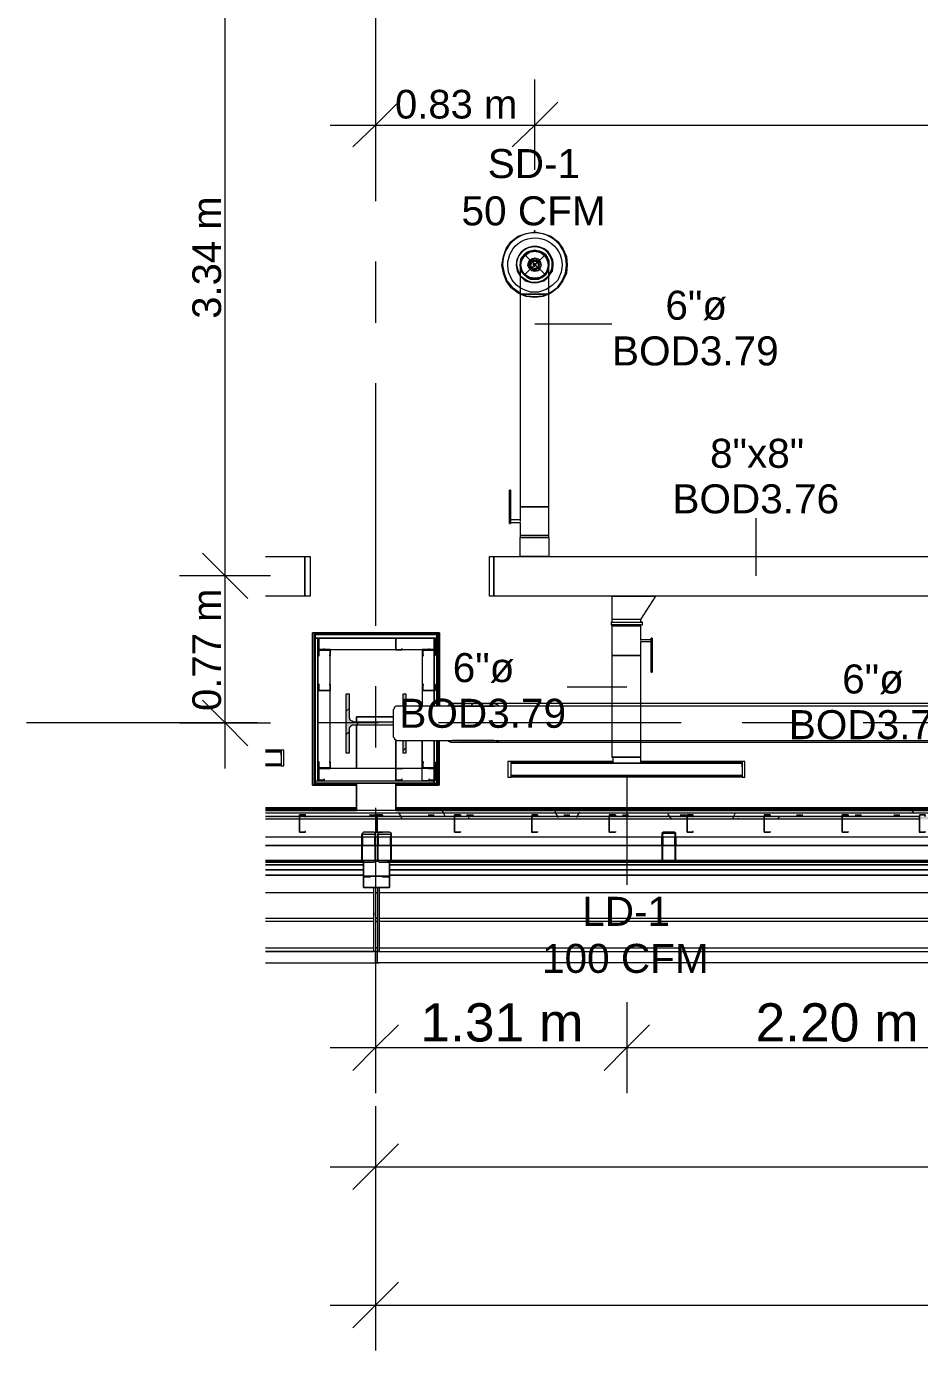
# Model space of a CAD drawing. Header units: metres. Extents: x -2 to 237, y -8 to 52.
# Drawn here: x 5.78 to 10.45, y 7.36 to 14.29 of the extents above; entities that cross this region are included whole.
import ezdxf

# ---------------------------------------------------------------- set-up
doc = ezdxf.new("R2010")
doc.units = ezdxf.units.M
doc.layers.add('HVAC - Ductos', color=5, linetype='Continuous', lineweight=0)
doc.layers.add('PDF3_Text', color=7, linetype='Continuous', lineweight=0)
doc.layers.add('PDF3_Geometry', color=7, linetype='Continuous', lineweight=0, true_color=0xaaaaaa)
doc.layers.add('PDF3_Solid Fills', color=7, linetype='Continuous', lineweight=0, true_color=0xffffff)
doc.styles.add('PDF Helvetica', font='')
doc.styles.get('PDF Helvetica').set_extended_font_data('Helvetica')

msp = doc.modelspace()

# ---------------------------------------------------------------- hatches: boundary and pattern name
at = {"layer": 'PDF3_Solid Fills', "lineweight": 0, "transparency": 33554559}
h = msp.add_hatch(color=256, dxfattribs=at)
h.paths.add_polyline_path([(7.746, 10.5518), (7.746, 10.4876), (7.7644, 10.4876), (7.7644, 10.5518)])
h.paths.add_polyline_path([(7.4664, 10.6709), (7.4664, 10.7947), (7.4481, 10.7947), (7.4481, 10.4876), (7.4664, 10.4876), (7.4664, 10.6206), (7.471, 10.6297), (7.4756, 10.6343), (7.4894, 10.6388), (7.6957, 10.6388), (7.6957, 10.648), (7.4894, 10.6526), (7.4802, 10.6572), (7.471, 10.6572), (7.471, 10.6709)])
h.paths.add_polyline_path([(7.7644, 10.7306), (7.7644, 10.7947), (7.746, 10.7947), (7.746, 10.7306)])
h = msp.add_hatch(color=256, dxfattribs=at)
h.paths.add_polyline_path([(7.989, 10.5518), (8.0027, 10.5472), (8.2273, 10.5426), (8.2273, 10.5472), (8.2411, 10.5518)])
h.paths.add_polyline_path([(8.2502, 10.7352), (8.2411, 10.7443), (7.989, 10.7443), (7.9844, 10.7352), (8.2502, 10.7306)])
h = msp.add_hatch(color=256, dxfattribs=at)
h.paths.add_polyline_path([(7.6086, 10.1393), (7.6086, 10.153), (7.0265, 10.153), (7.0265, 10.1393)])
h.paths.add_polyline_path([(57.9571, 10.153), (57.9571, 10.1393), (58.6858, 10.1393), (58.6858, 10.153)])
h.paths.add_polyline_path([(57.1457, 10.153), (57.1457, 10.1393), (57.9525, 10.1393), (57.9525, 10.153)])
h.paths.add_polyline_path([(55.1153, 10.153), (55.1153, 10.1393), (57.1412, 10.1393), (57.1412, 10.153)])
h.paths.add_polyline_path([(53.0849, 10.153), (53.0849, 10.1393), (55.1107, 10.1393), (55.1107, 10.153)])
h.paths.add_polyline_path([(52.2736, 10.153), (52.2736, 10.1393), (53.0803, 10.1393), (53.0803, 10.153)])
h.paths.add_polyline_path([(50.2432, 10.153), (50.2432, 10.1393), (52.2691, 10.1393), (52.2691, 10.153)])
h.paths.add_polyline_path([(47.4015, 10.153), (47.4015, 10.1393), (50.2386, 10.1393), (50.2386, 10.153)])
h.paths.add_polyline_path([(45.3711, 10.153), (45.3711, 10.1393), (47.3969, 10.1393), (47.3969, 10.153)])
h.paths.add_polyline_path([(42.5294, 10.153), (42.5294, 10.1393), (45.3665, 10.1393), (45.3665, 10.153)])
h.paths.add_polyline_path([(40.4989, 10.153), (40.4989, 10.1393), (42.5248, 10.1393), (42.5248, 10.153)])
h.paths.add_polyline_path([(39.6877, 10.153), (39.6877, 10.1393), (40.4943, 10.1393), (40.4943, 10.153)])
h.paths.add_polyline_path([(37.6572, 10.153), (37.6572, 10.1393), (39.6831, 10.1393), (39.6831, 10.153)])
h.paths.add_polyline_path([(35.6268, 10.153), (35.6268, 10.1393), (37.6527, 10.1393), (37.6527, 10.153)])
h.paths.add_polyline_path([(34.8155, 10.153), (34.8155, 10.1393), (35.6222, 10.1393), (35.6222, 10.153)])
h.paths.add_polyline_path([(32.7851, 10.153), (32.7851, 10.1393), (34.8109, 10.1393), (34.8109, 10.153)])
h.paths.add_polyline_path([(30.7546, 10.153), (30.7546, 10.1393), (32.7805, 10.1393), (32.7805, 10.153)])
h.paths.add_polyline_path([(29.9434, 10.153), (29.9434, 10.1393), (30.75, 10.1393), (30.75, 10.153)])
h.paths.add_polyline_path([(27.913, 10.153), (27.913, 10.1393), (29.9388, 10.1393), (29.9388, 10.153)])
h.paths.add_polyline_path([(25.0712, 10.153), (25.0712, 10.1393), (27.9084, 10.1393), (27.9084, 10.153)])
h.paths.add_polyline_path([(23.0408, 10.153), (23.0408, 10.1393), (25.0666, 10.1393), (25.0666, 10.153)])
h.paths.add_polyline_path([(20.1991, 10.153), (20.1991, 10.1393), (23.0362, 10.1393), (23.0362, 10.153)])
h.paths.add_polyline_path([(18.1687, 10.153), (18.1687, 10.1393), (20.1945, 10.1393), (20.1945, 10.153)])
h.paths.add_polyline_path([(17.3574, 10.153), (17.3574, 10.1393), (18.1641, 10.1393), (18.1641, 10.153)])
h.paths.add_polyline_path([(15.327, 10.153), (15.327, 10.1393), (17.3528, 10.1393), (17.3528, 10.153)])
h.paths.add_polyline_path([(13.2966, 10.153), (13.2966, 10.1393), (15.3224, 10.1393), (15.3224, 10.153)])
h.paths.add_polyline_path([(12.4853, 10.153), (12.4853, 10.1393), (13.292, 10.1393), (13.292, 10.153)])
h.paths.add_polyline_path([(10.4548, 10.153), (10.4548, 10.1393), (12.4807, 10.1393), (12.4807, 10.153)])
h.paths.add_polyline_path([(8.4244, 10.153), (8.4244, 10.1393), (10.4502, 10.1393), (10.4502, 10.153)])
h.paths.add_polyline_path([(7.6131, 10.153), (7.6131, 10.1393), (8.4198, 10.1393), (8.4198, 10.153)])
h = msp.add_hatch(color=256, dxfattribs=at)
h.paths.add_polyline_path([(7.5352, 10.0614), (7.5306, 10.0614), (7.5306, 9.9284)])
h.paths.add_polyline_path([(7.5398, 9.9193), (7.5943, 9.9147), (7.5948, 9.9147), (7.5948, 9.9193), (7.6039, 9.9193), (7.6039, 10.0706), (7.5352, 10.0706), (7.5352, 10.0614), (7.5994, 10.0614), (7.5994, 9.9238), (7.5352, 9.9238)])
msp.add_hatch(color=256, dxfattribs=at).paths.add_polyline_path([(7.6131, 9.9284), (7.6177, 9.933), (7.6223, 10.0614), (7.6819, 10.0614), (7.6819, 9.9238), (7.6223, 9.9284), (7.6177, 9.9284), (7.6177, 9.9193), (7.6223, 9.9193), (7.6768, 9.9147), (7.6773, 9.9147), (7.6773, 9.9193), (7.6865, 9.9193), (7.6865, 10.0706), (7.6177, 10.0706), (7.6131, 10.0614)])
h = msp.add_hatch(color=256, dxfattribs=at)
h.paths.add_polyline_path([(9.1073, 10.066), (9.1669, 10.0706), (9.1027, 10.0706), (9.1027, 9.9193), (9.1119, 9.9238), (9.1073, 9.9238)])
h.paths.add_polyline_path([(9.1119, 9.9193), (9.1664, 9.9147), (9.1669, 9.9147), (9.1669, 9.9193)])
h.paths.add_polyline_path([(9.1715, 9.9193), (9.1761, 10.0691), (9.1761, 10.0706), (9.1715, 10.0706)])

# ---------------------------------------------------------------- linework, layer by layer
at = {"layer": 'HVAC - Ductos', "lineweight": 0}
for points in [[(6.8156, 10.4051), (6.8156, 11.4134), (6.8156, 14.7502), (6.8156, 18.2289), (6.8156, 25.5898), (6.8156, 26.3553), (6.8156, 29.417), (6.8156, 33.6429), (6.8156, 34.9721), (6.8156, 39.8809), (6.8156, 42.938), (6.8156, 46.7926), (6.8156, 47.6818)], [(7.604, 14.0122), (7.604, 13.7739), (7.604, 13.5401)], [(8.4382, 13.5401), (8.4382, 13.7739), (8.4382, 14.0122)], [(7.7231, 13.8931), (7.604, 13.7739), (7.4848, 13.6593)], [(8.5573, 13.8931), (8.4382, 13.7739), (8.319, 13.6593)], [(7.3656, 13.7739), (8.4382, 13.7739), (13.2644, 13.7739), (17.6599, 13.7739)], [(8.3602, 13.0405), (8.3602, 13.036), (8.3602, 13.0176), (8.3602, 12.9901), (8.3602, 12.9489), (8.3602, 12.9076), (8.3602, 12.8893), (8.3511, 12.8939), (8.3144, 12.9214), (8.2868, 12.9581), (8.2732, 12.9993), (8.264, 13.0405), (8.2732, 13.0864), (8.2868, 13.1276), (8.3144, 13.1643), (8.3511, 13.1918), (8.3923, 13.2056), (8.4382, 13.2147), (8.4794, 13.2056), (8.5207, 13.1918), (8.5573, 13.1643), (8.5848, 13.1276), (8.6032, 13.0864), (8.6077, 13.0405), (8.6032, 12.9993), (8.5848, 12.9581), (8.5573, 12.9214), (8.5207, 12.8939), (8.5115, 12.8893), (8.5115, 12.9352), (8.5115, 12.9718), (8.5115, 13.0039), (8.5115, 13.0314), (8.5115, 13.0405)], [(8.4382, 13.2147), (8.4382, 13.2239)], [(8.4702, 12.9718), (8.4656, 12.9718), (8.461, 12.9718), (8.4382, 12.9672), (8.4564, 12.9672), (8.4748, 12.9764), (8.4932, 12.9901), (8.5023, 13.0039), (8.5115, 13.0222), (8.5115, 13.036), (8.5115, 13.0405), (8.5115, 13.0635), (8.5023, 13.0818), (8.4932, 13.0956), (8.4748, 13.1093), (8.4564, 13.1139), (8.4382, 13.1185), (8.4152, 13.1139), (8.3969, 13.1093), (8.3832, 13.0956), (8.3694, 13.0818), (8.3648, 13.0635), (8.3602, 13.0405), (8.3648, 13.0726), (8.3832, 13.0956), (8.3694, 13.0726), (8.3832, 13.0956), (8.406, 13.1093), (8.4106, 13.1139), (8.4382, 13.1185), (8.461, 13.1139), (8.4656, 13.1139)], [(8.3694, 13.0726), (8.3648, 13.0726), (8.3648, 13.0681), (8.3648, 13.0726), (8.3694, 13.0726), (8.3694, 13.0818), (8.3832, 13.0956), (8.3969, 13.1093), (8.406, 13.1093), (8.406, 13.1139), (8.4106, 13.1139), (8.4152, 13.1139), (8.4382, 13.1185), (8.4564, 13.1139), (8.461, 13.1139)], [(8.406, 13.1048), (8.3832, 13.0956), (8.406, 13.1139), (8.4382, 13.1185), (8.4656, 13.1139), (8.4932, 13.0956), (8.5069, 13.0726), (8.5069, 13.0681), (8.5115, 13.0405), (8.5069, 13.0176), (8.5069, 13.0131), (8.5069, 13.0085)], [(8.406, 13.1093), (8.406, 13.1139), (8.4106, 13.1139)], [(8.4106, 13.1093), (8.4382, 13.1139), (8.461, 13.1093)], [(8.461, 13.1139), (8.4702, 13.1093), (8.4886, 13.0956), (8.5023, 13.0726)], [(8.4702, 13.1093), (8.4656, 13.1139), (8.4702, 13.1093), (8.4748, 13.1093), (8.4932, 13.0956), (8.5023, 13.0818), (8.5069, 13.0726), (8.5069, 13.0681), (8.5115, 13.0635), (8.5115, 13.0405), (8.5115, 13.036)], [(8.4702, 13.1093), (8.4886, 13.0956)], [(8.3694, 13.0726), (8.3648, 13.0681), (8.3602, 13.0405), (8.3602, 13.036), (8.3648, 13.0222), (8.3694, 13.0039), (8.3832, 12.9901), (8.3969, 12.9764), (8.4152, 12.9672), (8.4382, 12.9672), (8.4106, 12.9718), (8.406, 12.9718), (8.3832, 12.9901), (8.406, 12.9718)], [(8.3648, 13.0681), (8.3648, 13.0635), (8.3602, 13.0405), (8.3602, 13.036)], [(8.3694, 13.0176), (8.3648, 13.0405), (8.3694, 13.0681)], [(8.5069, 13.0681), (8.5115, 13.0405), (8.5069, 13.0726), (8.4932, 13.0956)], [(8.5069, 13.0726), (8.5069, 13.0681)], [(8.5115, 13.0405), (8.5069, 13.0131), (8.5115, 13.0405)], [(8.3694, 13.0085), (8.3648, 13.0131), (8.3648, 13.0176)], [(8.406, 12.9764), (8.3832, 12.9901), (8.3694, 13.0131)], [(8.5023, 13.0131), (8.4886, 12.9901), (8.4702, 12.9764)], [(8.5115, 12.9214), (8.4977, 12.9122), (8.4564, 12.8985), (8.4152, 12.8985), (8.3786, 12.9122), (8.3602, 12.9214)], [(8.3098, 11.8535), (8.3098, 11.6976), (8.3098, 11.693), (8.3098, 11.6885), (8.3098, 11.693), (8.3098, 11.6976), (8.3098, 11.693), (8.3602, 11.693), (8.3602, 11.6243), (8.3602, 11.6151), (8.3648, 11.6151), (8.3694, 11.6151), (8.3832, 11.6151), (8.3969, 11.6151), (8.4152, 11.6151), (8.4382, 11.6151), (8.4564, 11.6151), (8.4748, 11.6151), (8.4932, 11.6151), (8.5023, 11.6151), (8.5115, 11.6151), (8.5115, 11.5143), (8.5023, 11.5143), (8.4932, 11.5143), (8.4748, 11.5143), (8.4564, 11.5143), (8.4382, 11.5143), (8.4152, 11.5143), (8.3969, 11.5143), (8.3832, 11.5143), (8.3694, 11.5143), (8.3648, 11.5143), (8.3602, 11.5143), (8.3602, 11.6151), (8.3648, 11.6151), (8.3694, 11.6151), (8.3832, 11.6151), (8.3969, 11.6151), (8.4152, 11.6151), (8.4382, 11.6151), (8.4564, 11.6151), (8.4748, 11.6151), (8.4932, 11.6151), (8.5023, 11.6151), (8.5115, 11.6151), (8.5115, 11.6243), (8.5115, 11.7755), (8.5023, 11.7755), (8.4932, 11.7755), (8.4748, 11.7755), (8.4564, 11.7755), (8.4382, 11.7755), (8.4152, 11.7755), (8.3969, 11.7755), (8.3832, 11.7755), (8.3694, 11.7755), (8.3648, 11.7755), (8.3602, 11.7755), (8.3648, 11.7755), (8.3694, 11.7755), (8.3832, 11.7755), (8.3969, 11.7755), (8.4152, 11.7755), (8.4382, 11.7755), (8.4564, 11.7755), (8.4748, 11.7755), (8.4932, 11.7755), (8.5023, 11.7755), (8.5115, 11.7755), (8.5115, 12.8893), (8.5023, 12.8893), (8.4932, 12.8893), (8.4748, 12.8893), (8.4564, 12.8893), (8.4382, 12.8893), (8.4152, 12.8893), (8.3969, 12.8893), (8.3832, 12.8893), (8.3694, 12.8893), (8.3648, 12.8893), (8.3602, 12.8893), (8.3602, 11.7755), (8.3602, 11.7068), (8.3098, 11.7068)], [(8.3602, 12.8939), (8.3923, 12.8801), (8.4382, 12.8755), (8.4794, 12.8801), (8.5115, 12.8939)], [(8.5115, 12.8893), (8.4794, 12.8755), (8.4382, 12.8709), (8.3923, 12.8755), (8.3602, 12.8893)], [(8.3602, 12.8893), (8.3648, 12.8893), (8.3694, 12.8893), (8.3832, 12.8893), (8.3969, 12.8893), (8.4152, 12.8893), (8.4382, 12.8893), (8.4564, 12.8893), (8.4748, 12.8893), (8.4932, 12.8893), (8.5023, 12.8893), (8.5115, 12.8893)], [(8.4382, 12.7335), (8.8414, 12.7335)], [(8.3098, 11.8626), (8.3052, 11.8626)], [(8.3052, 11.6976), (8.3052, 11.693), (8.3052, 11.6885), (8.3052, 11.693), (8.3052, 11.6976), (8.3052, 11.8535)], [(8.3052, 11.6885), (8.3098, 11.6885)], [(8.3602, 11.7068), (8.3602, 11.7022), (8.3602, 11.6976)], [(9.5978, 11.4134), (9.5978, 11.716)], [(6.6965, 11.5326), (6.8156, 11.4134), (6.9348, 11.2943)], [(7.0265, 11.5143), (7.2327, 11.5143), (7.2327, 11.308), (7.0265, 11.308)], [(7.054, 11.4134), (6.8156, 11.4134), (6.5773, 11.4134)], [(8.9927, 11.1843), (9.0707, 11.308), (9.0661, 11.308), (9.0477, 11.308), (9.0248, 11.308), (8.9927, 11.308), (8.9194, 11.308), (8.8873, 11.308), (8.8644, 11.308), (8.846, 11.308), (8.8414, 11.308), (8.8414, 11.1843)], [(8.8414, 11.308), (8.846, 11.308), (8.8644, 11.308), (8.8873, 11.308), (8.9194, 11.308), (8.9927, 11.308), (9.0248, 11.308), (9.0477, 11.308), (9.0661, 11.308), (9.0707, 11.308)], [(8.8414, 11.1706), (8.8369, 11.1706), (8.846, 11.1706), (8.8598, 11.1706), (8.8782, 11.1706), (8.8965, 11.1706), (8.9194, 11.1706), (8.9377, 11.1706), (8.9606, 11.1706), (8.979, 11.1706), (8.9882, 11.1706), (8.9973, 11.1706), (9.0019, 11.1706), (8.9973, 11.1706), (8.9927, 11.1706), (8.9927, 11.1843), (8.9836, 11.1843), (8.9744, 11.1843), (8.956, 11.1843), (8.9377, 11.1843), (8.9194, 11.1843), (8.9011, 11.1843), (8.8827, 11.1843), (8.8644, 11.1843), (8.8506, 11.1843), (8.846, 11.1843), (8.8414, 11.1843), (8.8414, 11.1706), (8.846, 11.1706), (8.8506, 11.1706)], [(8.8369, 11.1706), (8.8369, 11.1568)], [(9.0477, 11.0743), (9.0477, 11.0789), (8.9927, 11.0789), (8.9927, 11.1522), (8.9836, 11.1522), (8.9744, 11.1522), (8.956, 11.1522), (8.9377, 11.1522), (8.9194, 11.1522), (8.9011, 11.1522), (8.8827, 11.1522), (8.8644, 11.1522), (8.8506, 11.1522), (8.846, 11.1522), (8.8414, 11.1522), (8.846, 11.1522), (8.8414, 11.1522), (8.846, 11.1522), (8.8506, 11.1522), (8.8644, 11.1522), (8.8827, 11.1522), (8.9011, 11.1522), (8.9194, 11.1522), (8.9377, 11.1522), (8.956, 11.1522), (8.9744, 11.1522), (8.9836, 11.1522), (8.9927, 11.1522), (8.9927, 11.1568), (8.9836, 11.1568), (8.9744, 11.1568), (8.956, 11.1568), (8.9377, 11.1568), (8.9194, 11.1568), (8.9011, 11.1568), (8.8827, 11.1568), (8.8644, 11.1568), (8.8506, 11.1568), (8.846, 11.1568), (8.8414, 11.1568), (8.846, 11.1568), (8.8369, 11.1568), (8.846, 11.1568), (8.8598, 11.1568), (8.8782, 11.1568), (8.8965, 11.1568), (8.9194, 11.1568), (8.9377, 11.1568), (8.9606, 11.1568), (8.979, 11.1568), (8.9882, 11.1568), (8.9973, 11.1568), (9.0019, 11.1568), (9.0019, 11.1706)], [(8.8598, 11.1706), (8.8644, 11.1706)], [(8.8782, 11.1706), (8.8827, 11.1706), (8.9011, 11.1706), (8.9194, 11.1706), (8.9377, 11.1706), (8.956, 11.1706), (8.9606, 11.1706)], [(8.8919, 11.1843), (8.8873, 11.1843)], [(8.9515, 11.1843), (8.9469, 11.1843), (8.9423, 11.1843)], [(8.9744, 11.1706), (8.979, 11.1706)], [(8.9836, 11.1706), (8.9882, 11.1706)], [(8.8414, 11.1568), (8.8414, 11.1522), (8.8414, 10.9964), (8.846, 10.9964), (8.8506, 10.9964), (8.8644, 10.9964), (8.8827, 10.9964), (8.9011, 10.9964), (8.9194, 10.9964), (8.9377, 10.9964), (8.956, 10.9964), (8.9744, 10.9964), (8.9836, 10.9964), (8.9927, 10.9964), (8.9927, 11.0697), (9.0477, 11.0697)], [(8.9927, 11.1568), (8.9973, 11.1568), (9.0019, 11.1568)], [(8.9927, 11.0743), (8.9927, 11.0789)], [(9.0523, 11.088), (9.0477, 11.088)], [(9.0477, 10.923), (9.0477, 11.0743), (9.0477, 11.0789), (9.0477, 11.0834), (9.0477, 11.088), (9.0477, 11.0834), (9.0477, 11.0789)], [(9.0523, 11.0743), (9.0523, 11.0789), (9.0523, 11.0834), (9.0523, 11.088), (9.0523, 11.0834), (9.0523, 11.0789), (9.0523, 11.0743), (9.0523, 10.923)], [(9.0477, 10.9093), (9.0523, 10.9093)], [(8.9194, 10.8314), (8.6077, 10.8314)], [(6.6965, 10.7626), (6.8156, 10.6434), (6.9348, 10.5243)], [(6.5773, 10.6434), (6.8156, 10.6434), (7.054, 10.6434)], [(7.109, 10.4738), (7.109, 10.4784), (7.109, 10.483), (7.109, 10.5014), (7.109, 10.4968), (7.0265, 10.4968)], [(7.109, 10.5014), (7.0265, 10.5014)], [(7.0265, 10.4922), (7.109, 10.4922), (7.0265, 10.4922), (7.109, 10.4922), (7.109, 10.428), (7.0265, 10.428)], [(7.109, 10.4876), (7.109, 10.483), (7.109, 10.4784)], [(7.109, 10.451), (7.109, 10.4418), (7.109, 10.4234), (7.109, 10.4188), (7.0265, 10.4188)], [(7.0265, 10.4234), (7.109, 10.4234)], [(7.109, 10.4464), (7.109, 10.4418), (7.109, 10.4372)], [(8.3144, 10.4143), (8.3144, 10.4188), (8.3144, 10.4234), (8.3144, 10.4418), (8.3144, 10.4372), (8.846, 10.4372)], [(8.846, 10.4418), (8.3144, 10.4418)], [(8.3144, 10.4188), (8.3144, 10.4234), (8.3144, 10.428)], [(9.5244, 10.4143), (9.5244, 10.4188), (9.5244, 10.4234), (9.5244, 10.4418), (9.5244, 10.4372), (8.9927, 10.4372)], [(9.5244, 10.4418), (8.9927, 10.4418)], [(9.5244, 10.428), (9.5244, 10.4234), (9.5244, 10.4188)], [(9.5244, 10.3914), (9.5244, 10.3822), (9.5244, 10.3638), (9.5244, 10.3593), (8.3144, 10.3593), (8.3144, 10.3638), (8.3144, 10.3822), (8.3144, 10.3914)], [(8.3144, 10.3776), (8.3144, 10.3822), (8.3144, 10.3868)], [(8.3144, 10.3638), (9.5244, 10.3638)], [(8.9194, 10.3593), (8.9194, 9.7956)], [(9.5244, 10.3868), (9.5244, 10.3822), (9.5244, 10.3776)]]:
    msp.add_lwpolyline(points, dxfattribs=at)
for points in [[(8.5115, 12.8939), (8.5207, 12.8985), (8.5573, 12.926), (8.5802, 12.9581), (8.5986, 12.9993), (8.6032, 13.0405, 1.014217), (8.2686, 13.0405), (8.2777, 12.9993), (8.2914, 12.9581), (8.319, 12.926), (8.3556, 12.8985), (8.3602, 12.8939)], [(8.3602, 12.9214), (8.3419, 12.9352), (8.319, 12.9626), (8.3006, 13.0039), (8.296, 13.0405, -1.008586), (8.5802, 13.0405), (8.5756, 13.0039), (8.5573, 12.9626), (8.5298, 12.9352), (8.5115, 12.9214)]]:
    msp.add_lwpolyline(points, format="xyb", dxfattribs=at)
msp.add_lwpolyline([(8.5115, 12.9856), (8.5298, 13.0085), (8.5344, 13.0405, 1.019058), (8.3419, 13.0405), (8.3511, 13.0085), (8.3602, 12.9901, -1.404426), (8.5298, 13.0405), (8.5252, 13.0085), (8.5115, 12.9901, 1.404429), (8.3419, 13.0405, -1.4201)], format="xyb", close=True, dxfattribs=at)
for points in [[(8.4656, 13.1093), (8.4886, 13.091), (8.5023, 13.0681), (8.5069, 13.0405), (8.5023, 13.0131), (8.4886, 12.9901), (8.4656, 12.9764), (8.4382, 12.9718), (8.4106, 12.9764), (8.3877, 12.9901), (8.3694, 13.0131), (8.3648, 13.0405), (8.3694, 13.0681), (8.3877, 13.091), (8.4106, 13.1093), (8.4382, 13.1139)], [(8.5069, 13.0222), (8.5023, 13.0039), (8.4886, 12.9901), (8.4748, 12.9764), (8.4564, 12.9718), (8.4382, 12.9672), (8.4198, 12.9718), (8.4015, 12.9764), (8.3832, 12.9901), (8.374, 13.0039), (8.3648, 13.0222), (8.3648, 13.0405), (8.3648, 13.0589), (8.374, 13.0772), (8.3832, 13.0956), (8.4015, 13.1048), (8.4198, 13.1139), (8.4382, 13.1139), (8.4564, 13.1139), (8.4748, 13.1048), (8.4886, 13.0956), (8.5023, 13.0772), (8.5069, 13.0589), (8.5115, 13.0405)], [(8.3419, 13.0405), (8.3465, 13.0085), (8.3602, 12.9856), (8.3465, 13.0085)], [(8.3648, 13.0131), (8.3832, 12.9901), (8.3648, 13.0131), (8.3602, 13.0405)], [(8.406, 13.0589), (8.4015, 13.0405), (8.406, 13.0589), (8.4198, 13.0726), (8.4382, 13.0772), (8.4564, 13.0726), (8.4656, 13.0589), (8.4702, 13.0405), (8.4656, 13.0589), (8.4564, 13.0726), (8.4382, 13.0772), (8.4198, 13.0726)], [(8.4656, 13.0268), (8.4702, 13.0405), (8.4656, 13.0268), (8.4564, 13.0131), (8.4382, 13.0085), (8.4198, 13.0131), (8.406, 13.0268), (8.4015, 13.0405), (8.406, 13.0268), (8.4198, 13.0131), (8.4382, 13.0085), (8.4564, 13.0131)], [(8.429, 13.0635), (8.4152, 13.0589), (8.4106, 13.0405), (8.4152, 13.0589), (8.429, 13.0681), (8.4473, 13.0681), (8.4564, 13.0589), (8.461, 13.0405), (8.4564, 13.0589), (8.4427, 13.0635)], [(8.4427, 13.0176), (8.4564, 13.0268), (8.461, 13.0405), (8.4564, 13.0268), (8.4473, 13.0176), (8.429, 13.0176), (8.4152, 13.0268), (8.4106, 13.0405), (8.4152, 13.0268), (8.429, 13.0176)], [(8.4519, 13.0268), (8.4382, 13.0222), (8.4244, 13.0268), (8.4152, 13.0405), (8.4244, 13.0543), (8.4382, 13.0635), (8.4519, 13.0543), (8.4564, 13.0405)], [(8.4382, 13.036), (8.4427, 13.0405), (8.4382, 13.036), (8.4336, 13.036), (8.429, 13.0405), (8.4336, 13.0497), (8.4382, 13.0497), (8.4427, 13.0405), (8.4382, 13.0451), (8.4336, 13.0451), (8.4336, 13.0405), (8.4336, 13.036)], [(8.484, 12.9581), (8.4519, 12.9489), (8.4198, 12.9489), (8.3877, 12.9581), (8.3648, 12.981), (8.3602, 12.9856), (8.3648, 12.981), (8.3602, 12.9901), (8.3648, 12.981), (8.3923, 12.9626), (8.4198, 12.9489), (8.4519, 12.9489), (8.484, 12.9626), (8.5069, 12.981), (8.5115, 12.9901), (8.5069, 12.981), (8.484, 12.9626), (8.4519, 12.9489), (8.4198, 12.9489), (8.3923, 12.9626), (8.3648, 12.981), (8.3877, 12.9581), (8.4198, 12.9489), (8.4519, 12.9489), (8.484, 12.9581), (8.5115, 12.981), (8.5115, 12.9856), (8.5115, 12.981)], [(8.4382, 12.9672), (8.4656, 12.9718), (8.4932, 12.9901), (8.5069, 13.0131), (8.4932, 12.9901), (8.4656, 12.9718), (8.4382, 12.9672), (8.406, 12.9718)], [(8.3052, 11.8535), (8.3052, 11.858), (8.3052, 11.8626), (8.3052, 11.858)], [(8.3098, 11.8535), (8.3098, 11.858), (8.3098, 11.8626), (8.3098, 11.858)], [(8.3602, 11.6243), (8.3648, 11.6243), (8.3694, 11.6243), (8.3832, 11.6243), (8.3969, 11.6243), (8.4152, 11.6243), (8.4382, 11.6243), (8.4564, 11.6243), (8.4748, 11.6243), (8.4932, 11.6243), (8.5023, 11.6243), (8.5115, 11.6243), (8.5023, 11.6243), (8.4932, 11.6243), (8.4748, 11.6243), (8.4564, 11.6243), (8.4382, 11.6243), (8.4152, 11.6243), (8.3969, 11.6243), (8.3832, 11.6243), (8.3694, 11.6243), (8.3648, 11.6243)], [(7.2602, 11.5143), (7.2602, 11.308), (7.2327, 11.308), (7.2327, 11.5143)], [(8.1998, 11.308), (8.1998, 11.5143), (8.2227, 11.5143), (8.2227, 11.308)], [(10.6244, 11.308), (8.2227, 11.308), (8.2227, 11.5143), (10.6244, 11.5143)], [(8.8414, 10.4647), (8.846, 10.4647), (8.8506, 10.4647), (8.8644, 10.4647), (8.8827, 10.4647), (8.9011, 10.4647), (8.9194, 10.4647), (8.9377, 10.4647), (8.956, 10.4647), (8.9744, 10.4647), (8.9836, 10.4647), (8.9927, 10.4647), (8.9927, 10.9964), (8.9836, 10.9964), (8.9744, 10.9964), (8.956, 10.9964), (8.9377, 10.9964), (8.9194, 10.9964), (8.9011, 10.9964), (8.8827, 10.9964), (8.8644, 10.9964), (8.8506, 10.9964), (8.846, 10.9964), (8.8414, 10.9964)], [(9.0477, 10.923), (9.0477, 10.9184), (9.0477, 10.9139), (9.0477, 10.9093), (9.0477, 10.9139), (9.0477, 10.9184)], [(9.0523, 10.923), (9.0523, 10.9184), (9.0523, 10.9139), (9.0523, 10.9093), (9.0523, 10.9139), (9.0523, 10.9184)], [(7.1227, 10.4188), (7.1227, 10.5014), (7.109, 10.5014), (7.109, 10.4188)], [(8.296, 10.3593), (8.3144, 10.3593), (8.3144, 10.4418), (8.296, 10.4418)], [(8.3144, 10.4326), (9.5244, 10.4326), (8.3144, 10.4326), (9.5244, 10.4326), (9.5244, 10.3684), (8.3144, 10.3684)], [(8.846, 10.4326), (8.8552, 10.4326), (8.8644, 10.4326), (8.8827, 10.4326), (8.9011, 10.4326), (8.9194, 10.4326), (8.9377, 10.4326), (8.956, 10.4326), (8.9698, 10.4326), (8.9836, 10.4326), (8.9927, 10.4326), (8.9927, 10.4647), (8.9836, 10.4647), (8.9698, 10.4647), (8.956, 10.4647), (8.9377, 10.4647), (8.9194, 10.4647), (8.9011, 10.4647), (8.8827, 10.4647), (8.8644, 10.4647), (8.8552, 10.4647), (8.846, 10.4647)], [(9.5382, 10.3593), (9.5382, 10.4418), (9.5244, 10.4418), (9.5244, 10.3593)]]:
    msp.add_lwpolyline(points, close=True, dxfattribs=at)
at = {"layer": 'HVAC - Ductos', "color": 252, "lineweight": 0, "true_color": 0x939598}
for points in [[(7.604, 9.1814), (7.604, 8.943), (7.604, 8.7047)], [(8.9194, 9.1814), (8.9194, 8.943), (8.9194, 8.7047)], [(7.7231, 9.0622), (7.604, 8.943), (7.4848, 8.8238)], [(9.0386, 9.0622), (8.9194, 8.943), (8.8002, 8.8238)], [(7.3656, 8.943), (8.9194, 8.943), (11.1194, 8.943), (13.2644, 8.943), (15.602, 8.943), (16.8074, 8.943), (18.1183, 8.943), (20.3183, 8.943), (22.5137, 8.943), (24.7092, 8.943), (26.0062, 8.943), (27.34, 8.943), (29.3934, 8.943), (31.8455, 8.943)], [(7.604, 8.558), (7.604, 8.3196), (7.604, 8.0814)], [(7.7231, 8.4388), (7.604, 8.3196), (7.4848, 8.2005)], [(7.3656, 8.3196), (16.8074, 8.3196), (26.0062, 8.3196), (35.2051, 8.3196), (44.4086, 8.3196), (53.6074, 8.3196), (58.4429, 8.3196)], [(7.604, 7.8338), (7.604, 7.5955), (7.604, 7.3572)], [(7.7231, 7.7146), (7.604, 7.5955), (7.4848, 7.4763)], [(7.3656, 7.5955), (58.4429, 7.5955)]]:
    msp.add_lwpolyline(points, dxfattribs=at)
at = {"layer": 'PDF3_Geometry', "lineweight": 0}
for points in [[(44.8348, 23.9902), (44.8348, 23.9857), (45.261, 23.9857), (45.3756, 23.9857), (45.3756, 24.1094), (44.8348, 24.1094), (44.8348, 34.0599), (45.3206, 34.0599), (45.3206, 34.1699), (58.6399, 34.1699), (58.6399, 24.0086), (57.0037, 24.0086), (57.0037, 23.9902), (58.6399, 23.9902), (58.6399, 22.5006), (57.5812, 22.5006), (57.5812, 22.4869), (58.6399, 22.4869), (58.6399, 10.1851), (7.0265, 10.1851)], [(58.6537, 22.4869), (58.6537, 10.1851), (58.6537, 10.1714), (7.0265, 10.1714)], [(7.604, 14.6447), (7.604, 13.3752)], [(7.604, 13.0589), (7.604, 12.7381)], [(7.604, 12.4218), (7.604, 11.1522)], [(7.0265, 10.0476), (58.7775, 10.0476), (58.7775, 10.0706), (58.7775, 10.1393), (58.7775, 10.1851), (58.7775, 10.4784), (58.7775, 10.8818), (58.7775, 11.2897), (58.7775, 11.693)], [(7.274, 10.318), (7.274, 11.1155), (7.274, 10.318), (7.2785, 10.318), (7.2831, 10.3226), (7.2831, 11.111), (7.9294, 11.111), (7.9294, 10.7306), (7.9294, 11.1064), (7.2831, 11.1064), (7.2877, 11.1064), (7.9248, 11.1064), (7.9248, 10.7306), (7.9248, 11.1064), (7.9248, 11.0284), (7.9248, 10.7306), (7.9248, 11.1064), (7.2877, 11.1064), (7.2877, 11.0284), (7.2877, 10.4051), (7.2877, 10.3272), (7.2877, 11.1064), (7.9248, 11.1064), (7.9294, 11.1064), (7.9294, 11.111), (7.934, 11.1155), (7.9386, 11.1155), (7.274, 11.1155), (7.2785, 11.1155), (7.2831, 11.111), (7.9294, 11.111), (7.9294, 10.7306), (7.9294, 11.1064), (7.9248, 11.1064), (7.2877, 11.1064), (7.2831, 11.1064), (7.9294, 11.1064), (7.9248, 11.1064), (7.9248, 10.7306), (7.9248, 11.088), (7.911, 11.088), (7.911, 10.7306), (7.911, 11.0284), (7.8469, 11.0284), (7.8469, 10.7306)], [(7.274, 10.318), (7.2785, 10.318), (7.2831, 10.3226), (7.2831, 10.3272), (7.2877, 10.3272), (7.5031, 10.3272), (7.2877, 10.3272), (7.8469, 10.3272), (7.9248, 10.3272), (7.7094, 10.3272), (7.9248, 10.3272), (7.9248, 10.5518), (7.9248, 10.3272), (7.9248, 10.5518), (7.9248, 10.3272), (7.9248, 10.5518), (7.9248, 10.3272), (7.911, 10.3272), (7.911, 10.5518), (7.911, 10.341), (7.911, 10.3272), (7.2877, 10.3272), (7.2831, 10.3272), (7.2831, 11.1064), (7.2831, 10.3272), (7.5031, 10.3272), (7.2831, 10.3272), (7.2877, 10.3272), (7.2877, 10.341), (7.911, 10.341), (7.8469, 10.341), (7.8469, 10.4051), (7.8469, 10.5518), (7.8469, 10.4051), (7.3656, 10.4051), (7.3015, 10.4051), (7.3015, 10.341), (7.3015, 11.088), (7.2877, 11.088), (7.2877, 10.341), (7.3015, 10.341), (7.8469, 10.341), (7.8469, 10.4051), (7.3656, 10.4051), (7.3656, 11.0284), (7.8469, 11.0284), (7.8469, 10.7306)], [(7.2877, 11.1064), (7.2877, 10.3272), (7.2877, 11.1064)], [(7.9248, 11.1064), (7.2877, 11.1064), (7.9248, 11.1064)], [(7.9248, 10.7306), (7.9248, 11.1064), (7.9248, 10.7306)], [(7.604, 10.836), (7.604, 10.5151)], [(7.6957, 10.648), (7.4894, 10.648), (7.4802, 10.6526), (7.471, 10.6572), (7.4664, 10.6709), (7.4664, 10.7947), (7.4481, 10.7947), (7.4481, 10.4876), (7.4664, 10.4876), (7.4664, 10.616), (7.471, 10.6252), (7.4802, 10.6343), (7.4894, 10.6343), (7.6957, 10.6343)], [(7.7644, 10.7306), (7.7644, 10.7947), (7.746, 10.7947), (7.746, 10.7306)], [(7.4481, 10.703), (7.4664, 10.7214)], [(11.8252, 10.7306), (7.714, 10.7306), (7.7094, 10.7306), (7.7048, 10.726), (7.7002, 10.726), (7.7002, 10.7168), (7.6957, 10.7122), (7.6957, 10.7076), (7.6957, 10.5747), (7.6957, 10.5701), (7.7002, 10.5655), (7.7002, 10.561), (7.7048, 10.5564), (7.7094, 10.5518), (7.714, 10.5518), (11.8252, 10.5518)], [(8.2502, 10.7306), (8.2457, 10.7352), (8.2411, 10.7397), (8.2365, 10.7397), (8.2273, 10.7443), (8.2227, 10.7443), (8.0118, 10.7443), (8.0027, 10.7443), (7.9981, 10.7397), (7.989, 10.7397), (7.9844, 10.7352), (7.9844, 10.7306)], [(8.0027, 10.7306), (8.0073, 10.7306), (8.0118, 10.7306), (8.2227, 10.7306), (8.2273, 10.7306)], [(8.1036, 10.7306), (8.1127, 10.7443)], [(11.9078, 10.7306), (11.9032, 10.7352), (11.8986, 10.7397), (11.8986, 10.7443), (11.894, 10.7443), (8.2227, 10.7443)], [(6.2519, 10.6434), (5.7752, 10.6434)], [(6.9852, 10.6434), (6.2519, 10.6434)], [(7.6177, 10.6434), (7.3015, 10.6434)], [(7.6269, 10.6755), (7.6223, 10.6755), (7.6177, 10.6755), (7.6131, 10.6755), (7.6177, 10.6755), (7.6223, 10.6755), (7.6269, 10.6755), (7.6957, 10.6755), (7.5031, 10.6755), (7.5856, 10.6755), (7.5902, 10.6755), (7.5948, 10.6755), (7.5994, 10.6755), (7.5948, 10.6755), (7.5902, 10.6755), (7.5856, 10.6755)], [(7.5031, 10.6343), (7.5031, 10.4051), (7.5031, 10.6343), (7.5169, 10.648)], [(9.2036, 10.6434), (7.934, 10.6434)], [(9.8406, 10.6434), (9.5244, 10.6434)], [(11.4265, 10.6434), (10.1569, 10.6434)], [(7.4481, 10.5838), (7.4664, 10.5976)], [(7.7094, 10.4051), (7.7094, 10.5564), (7.7094, 10.4051)], [(7.746, 10.5518), (7.746, 10.4876), (7.7644, 10.4876), (7.7644, 10.5518)], [(7.9386, 10.318), (7.934, 10.318), (7.9294, 10.3226), (7.9294, 10.3272), (7.9248, 10.3272), (7.9248, 10.5518)], [(7.9386, 10.318), (7.934, 10.318), (7.9294, 10.3226), (7.9294, 10.3272), (7.9248, 10.3272), (7.9248, 10.5518)], [(7.9386, 10.318), (7.9386, 10.5518)], [(7.9386, 10.318), (7.9386, 10.5518)], [(7.9844, 10.5518), (7.9844, 10.5472), (7.989, 10.5472), (7.9981, 10.5426), (8.0027, 10.5426), (8.0118, 10.5426), (8.2227, 10.5426), (8.2273, 10.5426), (8.2365, 10.5426), (8.2411, 10.5472), (8.2457, 10.5472), (8.2502, 10.5518)], [(8.2227, 10.5518), (8.0118, 10.5518), (8.0073, 10.5518)], [(8.2227, 10.5426), (11.894, 10.5426), (11.8986, 10.5426), (11.9032, 10.5472), (11.9078, 10.5518)], [(7.746, 10.4968), (7.7644, 10.5151)], [(7.2877, 10.3272), (7.9248, 10.3272), (7.2877, 10.3272)], [(7.604, 10.1988), (7.604, 9.2684)], [(7.0265, 10.1851), (7.5031, 10.1851)], [(7.5031, 10.1851), (7.0265, 10.1851)], [(7.0265, 10.1851), (7.5031, 10.1851)], [(7.0265, 10.1851), (7.5031, 10.1851)], [(7.6086, 10.153), (7.2052, 10.153), (7.0265, 10.153)], [(7.6086, 10.1393), (7.2052, 10.1393), (7.0265, 10.1393)], [(8.4198, 10.153), (8.0164, 10.153), (7.6131, 10.153)], [(10.4502, 10.1393), (10.0469, 10.1393), (9.639, 10.1393), (9.2356, 10.1393), (8.8277, 10.1393), (8.4244, 10.1393), (8.0164, 10.1393), (7.6131, 10.1393)], [(7.7094, 10.1851), (16.7065, 10.1851)], [(7.7094, 10.1851), (16.7065, 10.1851)], [(7.7094, 10.1851), (16.7065, 10.1851)], [(16.7065, 10.1851), (7.7094, 10.1851)], [(7.7094, 10.1851), (16.7065, 10.1851)], [(7.7094, 10.1851), (16.7065, 10.1851)], [(10.4502, 10.153), (10.0469, 10.153), (9.639, 10.153), (9.2356, 10.153), (8.8277, 10.153), (8.4244, 10.153)], [(7.6223, 10.0706), (7.6177, 10.066), (7.6131, 10.0568), (7.6131, 9.9284), (7.6177, 9.9193), (7.6223, 9.9147), (7.6773, 9.9147), (7.6865, 9.9193), (7.6865, 9.9284), (7.6865, 10.0568), (7.6865, 10.066), (7.6773, 10.0706), (7.6406, 10.0706)], [(7.5306, 10.0476), (7.5306, 10.0018)], [(7.5352, 10.0476), (7.5352, 10.0018)], [(7.5994, 10.0018), (7.5994, 10.0476)], [(7.604, 10.0018), (7.604, 10.0476)], [(7.6131, 10.0476), (7.6131, 10.0018)], [(7.6177, 10.0476), (7.6177, 10.0018)], [(7.6819, 10.0018), (7.6819, 10.0476)], [(7.6865, 10.0018), (7.6865, 10.0476)], [(9.1027, 10.0018), (9.1027, 10.0476)], [(9.1073, 10.0476), (9.1073, 10.0018)], [(9.1715, 10.0018), (9.1715, 10.0476)], [(9.1761, 10.0476), (9.1761, 10.0018)], [(7.604, 9.7818), (7.5948, 9.7818), (7.581, 9.7818), (7.636, 9.7818), (7.6269, 9.7818), (7.636, 9.7818), (7.6223, 9.7818), (7.6086, 9.7818), (7.6223, 9.7818), (7.636, 9.7818), (7.6269, 9.7818), (7.636, 9.7818), (7.581, 9.7818), (7.5398, 9.7818), (7.5398, 9.7864), (7.5398, 9.8322), (7.5398, 9.8368), (7.5398, 9.8414), (7.5398, 9.8459), (7.5398, 9.9147), (7.5398, 9.9193), (7.5398, 9.9147), (7.5398, 9.8459), (7.5398, 9.8414), (7.5398, 9.8368), (7.5398, 9.8322), (7.5398, 9.7864), (7.5398, 9.7818), (7.581, 9.7818), (7.5765, 9.7818), (7.5719, 9.7818), (7.5765, 9.7818), (7.581, 9.7818), (7.636, 9.7818), (7.6406, 9.7818), (7.636, 9.7818), (7.6773, 9.7818), (7.6773, 9.7864), (7.6773, 9.8322), (7.6773, 9.8368), (7.6773, 9.8414), (7.6773, 9.8459), (7.6773, 9.9147), (7.6773, 9.9193), (7.6773, 9.9147), (7.6773, 9.8459), (7.6773, 9.8414), (7.6773, 9.8368), (7.6773, 9.8322), (7.6773, 9.7864), (7.6773, 9.7818), (7.636, 9.7818), (7.6406, 9.7818), (7.636, 9.7818), (7.581, 9.7818), (7.5765, 9.7818), (7.5719, 9.7818), (7.5765, 9.7818), (7.581, 9.7818), (7.5948, 9.7818), (7.604, 9.7818), (7.604, 9.4472)], [(7.5994, 9.9193), (7.6177, 9.9193), (7.5994, 9.9193)], [(7.5994, 9.9193), (7.6177, 9.9193), (7.5994, 9.9193)], [(7.6681, 9.9147), (7.6727, 9.9238)], [(7.6819, 9.933), (7.6865, 9.9376)], [(9.0982, 9.8459), (9.1761, 9.8459)], [(7.0265, 9.3876), (7.6131, 9.3876), (7.6131, 9.3922), (7.6131, 9.406), (7.6131, 9.4151), (7.6131, 9.4334), (7.6131, 9.4472), (7.0265, 9.4472), (7.5948, 9.4472), (7.5948, 9.7818)], [(7.581, 9.8368), (7.581, 9.8414)], [(7.581, 9.8368), (7.581, 9.8414)], [(7.581, 9.8414), (7.581, 9.8368)], [(7.581, 9.8414), (7.581, 9.8368)], [(7.5902, 9.7818), (7.581, 9.7818), (7.5902, 9.7818)], [(7.5902, 9.7818), (7.581, 9.7818), (7.5902, 9.7818)], [(7.6131, 9.7818), (7.6086, 9.7818), (7.6131, 9.7818), (7.6131, 9.4472), (7.604, 9.4472), (10.6794, 9.4472), (10.6748, 9.4472), (13.7457, 9.4472), (13.7412, 9.4472), (16.8119, 9.4472), (16.8074, 9.4472), (19.8783, 9.4472), (19.8737, 9.4472), (22.9445, 9.4472), (22.94, 9.4472), (26.0108, 9.4472), (26.0062, 9.4472), (29.0772, 9.4472), (29.0726, 9.4472), (32.1434, 9.4472)], [(7.6223, 9.7818), (7.6223, 9.4472), (10.6611, 9.4472), (10.6611, 9.7818)], [(7.636, 9.8368), (7.636, 9.8414)], [(7.636, 9.8368), (7.636, 9.8414)], [(7.636, 9.8368), (7.636, 9.8414)], [(7.636, 9.8368), (7.636, 9.8414)], [(7.5948, 9.7543), (7.0265, 9.7543)], [(7.604, 9.7543), (7.6131, 9.7543), (7.6086, 9.7543)], [(10.6611, 9.7543), (7.6223, 9.7543)], [(7.604, 9.6351), (7.604, 9.6488)], [(7.0265, 9.6214), (7.5948, 9.6214)], [(7.5948, 9.603), (7.0265, 9.603)], [(7.6223, 9.6214), (10.6611, 9.6214)], [(10.6611, 9.603), (7.6223, 9.603)], [(7.0265, 9.4655), (7.5948, 9.4655)], [(10.6794, 9.3876), (7.604, 9.3876), (7.604, 9.3922), (7.604, 9.406), (7.604, 9.4151), (7.604, 9.4334), (7.604, 9.4472), (7.6131, 9.4472)], [(7.6223, 9.4655), (10.6611, 9.4655)], [(7.5948, 9.3876), (7.604, 9.3876)], [(7.6131, 9.3876), (7.6223, 9.3876)], [(7.604, 9.2684), (7.604, 8.7918)]]:
    msp.add_lwpolyline(points, dxfattribs=at)
at = {"layer": 'PDF3_Geometry', "color": 8, "lineweight": 0, "true_color": 0x808080}
msp.add_lwpolyline([(8.4977, 13.0864), (8.461, 13.1139), (8.4152, 13.1139), (8.374, 13.0864), (8.3602, 13.0405), (8.374, 12.9993), (8.4152, 12.9718), (8.461, 12.9718), (8.4977, 12.9993), (8.5115, 13.0405)], close=True, dxfattribs=at)
for points in [[(8.3832, 13.0956), (8.4932, 12.9901)], [(8.4932, 13.0956), (8.3832, 12.9901)]]:
    msp.add_lwpolyline(points, dxfattribs=at)
at = {"layer": 'PDF3_Geometry', "lineweight": 0}
for points in [[(7.934, 11.1155), (7.274, 11.1155), (7.934, 11.1155), (7.934, 10.7306), (7.934, 11.1155), (7.9294, 11.111)], [(7.274, 10.318), (7.274, 11.1155), (7.2785, 11.1155), (7.2831, 11.111), (7.2831, 11.1064), (7.2877, 11.1064), (7.2877, 10.3272), (7.2877, 11.1064), (7.2831, 11.1064), (7.2831, 11.111), (7.2785, 11.1155), (7.274, 11.1155), (7.274, 10.318), (7.5031, 10.318)], [(7.274, 11.1155), (7.9386, 11.1155), (7.9386, 10.7306), (7.9386, 11.1155), (7.934, 11.1155), (7.9294, 11.111), (7.9294, 11.1064), (7.9248, 11.1064), (7.2877, 11.1064), (7.2877, 11.088), (7.9248, 11.088), (7.9248, 11.1064), (7.2877, 11.1064), (7.2877, 10.3272), (7.5031, 10.3272), (7.2877, 10.3272), (7.2831, 10.3272), (7.2831, 10.3226), (7.2785, 10.318), (7.274, 10.318), (7.5031, 10.318), (7.274, 10.318), (7.2785, 10.318), (7.2831, 10.3226), (7.5031, 10.3226), (7.2831, 10.3226), (7.2831, 11.111), (7.2785, 11.1155)], [(7.306, 11.0239), (7.306, 11.0284), (7.3015, 11.0284), (7.3015, 11.088), (7.306, 11.088), (7.3335, 11.088), (7.3335, 11.0834), (7.3335, 11.088), (7.306, 11.088), (7.306, 11.0284), (7.3335, 11.0284), (7.3335, 11.033), (7.3335, 11.0239)], [(7.3656, 11.0284), (7.8469, 11.0284), (7.911, 11.0284), (7.911, 11.088), (7.3015, 11.088), (7.3015, 11.0284)], [(7.3015, 10.4051), (7.3656, 10.4051), (7.3656, 11.0284), (7.3015, 11.0284)], [(7.3015, 11.0239), (7.306, 11.0239), (7.3656, 11.0239), (7.3656, 10.9964), (7.361, 10.9964), (7.3656, 10.9964), (7.3656, 11.0239), (7.306, 11.0239), (7.306, 10.9964), (7.3106, 10.9964), (7.3015, 10.9964)], [(7.7094, 11.0239), (7.7094, 11.0284), (7.7094, 11.088), (7.7414, 11.088), (7.7414, 11.0834), (7.7414, 11.088), (7.7094, 11.088), (7.7094, 11.0284), (7.7414, 11.0284), (7.7414, 11.033), (7.7414, 11.0239)], [(7.8515, 11.0239), (7.856, 11.0239), (7.9156, 11.0239), (7.9156, 10.9964), (7.911, 10.9964), (7.9156, 10.9964), (7.9156, 11.0239), (7.856, 11.0239), (7.8515, 11.0239), (7.8515, 10.9964)], [(7.8836, 11.0834), (7.8836, 11.088)], [(7.9156, 11.088), (7.9156, 11.0284), (7.9156, 11.0239), (7.8836, 11.0239), (7.8836, 11.033), (7.8836, 11.0284), (7.9156, 11.0284), (7.9156, 11.088), (7.8836, 11.088)], [(7.856, 10.9964), (7.8515, 10.9964)], [(7.3656, 10.813), (7.306, 10.813), (7.3015, 10.813), (7.3015, 10.8451), (7.3106, 10.8451), (7.306, 10.8451), (7.306, 10.813), (7.3656, 10.813), (7.3656, 10.8451)], [(7.361, 10.8451), (7.3656, 10.8451)], [(7.9156, 10.813), (7.856, 10.813), (7.8515, 10.813), (7.8515, 10.8451), (7.856, 10.8451), (7.8515, 10.8451), (7.8515, 10.813), (7.856, 10.813), (7.9156, 10.813), (7.9156, 10.8451)], [(7.911, 10.8451), (7.9156, 10.8451)], [(7.5031, 10.648), (7.5031, 10.6755)], [(7.934, 10.318), (7.7094, 10.318), (7.934, 10.318), (7.9294, 10.3226), (7.7094, 10.3226), (7.9294, 10.3226), (7.9294, 10.5518), (7.9294, 10.3272), (7.7094, 10.3272), (7.9248, 10.3272), (7.7094, 10.3272), (7.9294, 10.3272), (7.9294, 10.5518), (7.9294, 10.3226)], [(7.934, 10.5518), (7.934, 10.318), (7.7094, 10.318), (7.934, 10.318)], [(7.3656, 10.4097), (7.3656, 10.4051), (7.306, 10.4051), (7.3015, 10.4097), (7.3015, 10.4372), (7.3106, 10.4372), (7.306, 10.4372), (7.306, 10.4097), (7.3656, 10.4097), (7.3656, 10.4372)], [(7.306, 10.341), (7.3015, 10.3456), (7.3015, 10.4051), (7.306, 10.4051), (7.3335, 10.4051), (7.3335, 10.4005), (7.3335, 10.4051), (7.306, 10.4051), (7.306, 10.3456), (7.3335, 10.3456), (7.3335, 10.3501), (7.3335, 10.341)], [(7.361, 10.4372), (7.3656, 10.4372)], [(7.7094, 10.341), (7.7094, 10.3456), (7.7094, 10.4051), (7.7414, 10.4051), (7.7414, 10.4005), (7.7414, 10.4051), (7.7094, 10.4051), (7.7094, 10.3456), (7.7414, 10.3456), (7.7414, 10.3501), (7.7414, 10.341)], [(7.9156, 10.4097), (7.9156, 10.4051), (7.856, 10.4051), (7.8515, 10.4051), (7.8515, 10.4097), (7.8515, 10.4372), (7.856, 10.4372), (7.8515, 10.4372), (7.8515, 10.4097), (7.856, 10.4097), (7.9156, 10.4097), (7.9156, 10.4372)], [(7.8836, 10.4005), (7.8836, 10.4051)], [(7.9156, 10.4051), (7.9156, 10.3456), (7.9156, 10.341), (7.8836, 10.341), (7.8836, 10.3501), (7.8836, 10.3456), (7.9156, 10.3456), (7.9156, 10.4051), (7.8836, 10.4051)], [(7.911, 10.4372), (7.9156, 10.4372)], [(7.5031, 10.1851), (7.5031, 10.3272)], [(7.7094, 10.1851), (7.7094, 10.3272)], [(7.0265, 10.1988), (7.5031, 10.1988)], [(7.0265, 10.1988), (7.5031, 10.1988)], [(7.7094, 10.1988), (16.7065, 10.1988)], [(7.7094, 10.1988), (16.7065, 10.1988)], [(7.0265, 10.1897), (7.5031, 10.1897)], [(7.0265, 10.1897), (7.5031, 10.1897)], [(7.5031, 10.1851), (7.0265, 10.1851)], [(7.2373, 10.1622), (7.2052, 10.1622), (7.2052, 10.1576), (7.2052, 10.0706), (7.2373, 10.0706), (7.2373, 10.0751), (7.2327, 10.0751), (7.2327, 10.0706), (7.2052, 10.0706), (7.2052, 10.1576), (7.2052, 10.1622), (7.2327, 10.1622), (7.2327, 10.153), (7.2373, 10.153)], [(7.6406, 10.1622), (7.6131, 10.1622), (7.6086, 10.1622), (7.6086, 10.1576), (7.6086, 10.0706), (7.6131, 10.0706), (7.6406, 10.0706), (7.6406, 10.0751), (7.6406, 10.0706), (7.6131, 10.0706), (7.6131, 10.1576), (7.6131, 10.1622), (7.6406, 10.1622), (7.6406, 10.153)], [(7.7094, 10.1897), (16.7065, 10.1897)], [(7.7094, 10.1897), (16.7065, 10.1897)], [(8.0486, 10.1622), (8.0164, 10.1622), (8.0164, 10.1576), (8.0164, 10.0706), (8.0486, 10.0706), (8.0486, 10.0751), (8.0486, 10.0706), (8.0164, 10.0706), (8.0164, 10.1576), (8.0164, 10.1622), (8.0486, 10.1622), (8.0486, 10.153)], [(8.4519, 10.1622), (8.4244, 10.1622), (8.4198, 10.1576), (8.4198, 10.0706), (8.4244, 10.0706), (8.4519, 10.0706), (8.4519, 10.0751), (8.4519, 10.0706), (8.4244, 10.0706), (8.4244, 10.1576), (8.4244, 10.1622), (8.4519, 10.1622), (8.4519, 10.153)], [(8.8598, 10.1622), (8.8323, 10.1622), (8.8277, 10.1622), (8.8277, 10.1576), (8.8277, 10.0706), (8.8323, 10.0706), (8.8598, 10.0706), (8.8598, 10.0751), (8.8598, 10.0706), (8.8323, 10.0706), (8.8277, 10.0706), (8.8277, 10.1576), (8.8323, 10.1622), (8.8598, 10.1622), (8.8598, 10.153)], [(9.2678, 10.1622), (9.2356, 10.1622), (9.2356, 10.1576), (9.2356, 10.0706), (9.2678, 10.0706), (9.2678, 10.0751), (9.2632, 10.0751), (9.2632, 10.0706), (9.2356, 10.0706), (9.2356, 10.1576), (9.2356, 10.1622), (9.2632, 10.1622), (9.2632, 10.153), (9.2678, 10.153)], [(9.671, 10.1622), (9.6436, 10.1622), (9.639, 10.1622), (9.639, 10.1576), (9.639, 10.0706), (9.6436, 10.0706), (9.671, 10.0706), (9.671, 10.0751), (9.671, 10.0706), (9.6436, 10.0706), (9.639, 10.0706), (9.639, 10.1576), (9.6436, 10.1576), (9.6436, 10.1622), (9.671, 10.1622), (9.671, 10.153)], [(10.079, 10.1622), (10.0469, 10.1622), (10.0469, 10.1576), (10.0469, 10.0706), (10.079, 10.0706), (10.079, 10.0751), (10.079, 10.0706), (10.0469, 10.0706), (10.0469, 10.1576), (10.0469, 10.1622), (10.079, 10.1622), (10.079, 10.153)], [(10.4824, 10.1622), (10.4548, 10.1622), (10.4502, 10.1576), (10.4502, 10.0706), (10.4548, 10.0706), (10.4824, 10.0706), (10.4824, 10.0751), (10.4824, 10.0706), (10.4548, 10.0706), (10.4548, 10.1576), (10.4548, 10.1622), (10.4824, 10.1622), (10.4824, 10.153)], [(7.5948, 10.0706), (7.5398, 10.0706), (7.5352, 10.066), (7.5306, 10.0568), (7.5306, 9.9284), (7.5352, 9.9193), (7.5398, 9.9147), (7.5948, 9.9147), (7.604, 9.9193), (7.604, 9.9284), (7.604, 10.0568), (7.604, 10.066)], [(7.5352, 10.0568), (7.5352, 10.0614), (7.5398, 10.0614), (7.5948, 10.0614), (7.5994, 10.0614), (7.5994, 10.0568), (7.5994, 9.9284), (7.5994, 9.9238), (7.5948, 9.9238), (7.5398, 9.9238), (7.5352, 9.9238), (7.5352, 9.9284)], [(7.6773, 10.0614), (7.6819, 10.0614), (7.6819, 10.0568), (7.6819, 9.9284), (7.6819, 9.9238), (7.6773, 9.9238), (7.6223, 9.9238), (7.6177, 9.9284), (7.6177, 10.0568), (7.6223, 10.0614)], [(9.1761, 10.0614), (9.1761, 10.066), (9.1669, 10.0706), (9.1119, 10.0706), (9.1027, 10.066), (9.1027, 10.0614), (9.1027, 9.9238), (9.1027, 9.9193), (9.1119, 9.9147), (9.1669, 9.9147), (9.1761, 9.9193), (9.1761, 9.9238)], [(9.1119, 10.066), (9.1669, 10.066), (9.1715, 10.0614), (9.1715, 9.9238), (9.1669, 9.9193), (9.1119, 9.9193), (9.1073, 9.9238), (9.1073, 10.0614)], [(7.0265, 10.0018), (7.5306, 10.0018)], [(7.5352, 10.0018), (7.5994, 10.0018)], [(7.6131, 10.0018), (7.604, 10.0018)], [(7.6819, 10.0018), (7.6177, 10.0018)], [(9.1027, 10.0018), (7.6865, 10.0018)], [(9.1394, 10.0018), (9.1715, 10.0018), (9.1394, 10.0018), (9.1073, 10.0018)], [(9.1761, 10.0018), (10.6336, 10.0018)], [(7.5306, 9.9238), (7.0265, 9.9238)], [(7.5398, 9.9147), (7.0265, 9.9147)], [(7.5948, 9.9238), (7.5398, 9.9238)], [(7.5994, 9.9193), (7.6177, 9.9193)], [(7.6131, 9.9238), (7.604, 9.9238)], [(7.6773, 9.9238), (7.6223, 9.9238)], [(9.1394, 9.9147), (7.6773, 9.9147)], [(9.1027, 9.9238), (7.6865, 9.9238)], [(9.1394, 9.9238), (9.1073, 9.9238)], [(9.1715, 9.9238), (9.1394, 9.9238)], [(10.6061, 9.9147), (9.1394, 9.9147)], [(10.6336, 9.9238), (9.1761, 9.9238)], [(7.5398, 9.901), (7.0265, 9.901)], [(7.5398, 9.8734), (7.0265, 9.8734)], [(7.5398, 9.8459), (7.0265, 9.8459)], [(9.1394, 9.901), (7.6773, 9.901)], [(9.1394, 9.8734), (7.6773, 9.8734)], [(7.6773, 9.8459), (9.1394, 9.8459), (10.6061, 9.8459), (9.1394, 9.8459)], [(10.6061, 9.901), (9.1394, 9.901)], [(10.6061, 9.8734), (9.1394, 9.8734)], [(7.5398, 9.8414), (7.6773, 9.8414)], [(7.5765, 9.8368), (7.5398, 9.8368)], [(7.581, 9.8414), (7.581, 9.8368)], [(7.581, 9.8368), (7.581, 9.8414)], [(7.636, 9.8414), (7.636, 9.8368)], [(7.636, 9.8414), (7.636, 9.8368)], [(7.6773, 9.8368), (7.6406, 9.8368)], [(7.6131, 9.6214), (7.604, 9.6214)], [(7.604, 9.603), (7.6131, 9.603)], [(7.6131, 9.4655), (7.604, 9.4655)]]:
    msp.add_lwpolyline(points, close=True, dxfattribs=at)
at = {"layer": 'PDF3_Geometry', "color": 254, "lineweight": 0, "true_color": 0xeaeaea}
for points in [[(7.3886, 10.1851), (7.384, 10.1806)], [(7.5719, 10.1622), (7.6086, 10.1622)], [(7.604, 10.1851), (7.5994, 10.1851)], [(7.714, 10.1438), (7.7094, 10.1393)], [(7.7414, 10.1438), (7.7368, 10.153), (7.7277, 10.1714), (7.7231, 10.176)], [(7.879, 10.1622), (7.911, 10.1622)], [(7.9661, 10.1576), (7.9615, 10.1714), (7.9523, 10.1851)], [(8.0806, 10.1622), (8.1173, 10.1622)], [(8.0944, 10.1393), (8.0898, 10.153)], [(8.5619, 10.1484), (8.5573, 10.153), (8.5482, 10.1714), (8.5436, 10.1806)], [(8.5894, 10.1622), (8.6215, 10.1622)], [(8.6719, 10.176), (8.6673, 10.1714), (8.6582, 10.153), (8.6536, 10.1484)], [(8.8965, 10.1622), (8.9286, 10.1622)], [(9.1532, 10.1393), (9.144, 10.153), (9.1348, 10.1668)], [(9.199, 10.1622), (9.231, 10.1622)], [(9.4923, 10.1714), (9.4878, 10.1714), (9.4786, 10.153), (9.474, 10.1438)], [(9.506, 10.1393), (9.5015, 10.1438)], [(9.7169, 10.1576), (9.7169, 10.153), (9.7078, 10.1393)], [(9.8086, 10.1622), (9.8406, 10.1622)], [(10.1156, 10.1622), (10.1478, 10.1622)], [(10.3174, 10.1622), (10.3494, 10.1622)], [(10.4228, 10.1714), (10.4136, 10.1851)]]:
    msp.add_lwpolyline(points, dxfattribs=at)
at = {"layer": 'PDF3_Geometry', "color": 252, "lineweight": 0, "true_color": 0x939598}
for points in [[(7.604, 8.6359), (7.604, 8.4755)], [(7.604, 8.3151), (7.604, 7.6826)], [(7.604, 7.5222), (7.604, 7.3663)]]:
    msp.add_lwpolyline(points, dxfattribs=at)

# ---------------------------------------------------------------- texts
at = {"layer": 'PDF3_Text', "lineweight": 0, "attachment_point": 4, "style": 'PDF Helvetica'}
for s, insert, char_height in [('0.83 m', (7.7052, 13.8822), 0.15008), ('SD-1', (8.1911, 13.5712), 0.15195), ('50 CFM', (8.0536, 13.3237), 0.15195), ('6"ø', (9.1215, 12.8287), 0.15195), ('BOD3.79', (8.8419, 12.5903), 0.15195), ('8"x8"', (9.3553, 12.0541), 0.15195), ('BOD3.76', (9.1582, 11.8157), 0.15195), ('6"ø', (8.0077, 10.9311), 0.15195), ('6"ø', (10.0474, 10.8715), 0.15195), ('BOD3.79', (7.7282, 10.6928), 0.15195), ('BOD3.79', (9.7678, 10.6332), 0.15195), ('LD-1', (8.6861, 9.6569), 0.15195), ('100 CFM', (8.4753, 9.4094), 0.15195)]:
    msp.add_mtext(s, dxfattribs=dict(at, insert=insert, char_height=char_height))
at = {"layer": 'PDF3_Text', "lineweight": 0, "char_height": 0.15008, "attachment_point": 4, "rotation": 90, "style": 'PDF Helvetica'}
for s, insert in [('3.34 m', (6.7201, 12.7596)), ('0.77 m', (6.7201, 10.7061))]:
    msp.add_mtext(s, dxfattribs=dict(at, insert=insert))
at = {"layer": 'PDF3_Text', "color": 252, "lineweight": 0, "true_color": 0x939598, "char_height": 0.2001, "attachment_point": 4, "style": 'PDF Helvetica'}
for s, insert in [('1.31 m', (7.8382, 9.074)), ('2.20 m', (9.5936, 9.074))]:
    msp.add_mtext(s, dxfattribs=dict(at, insert=insert))

doc.saveas('drawing.dxf')
